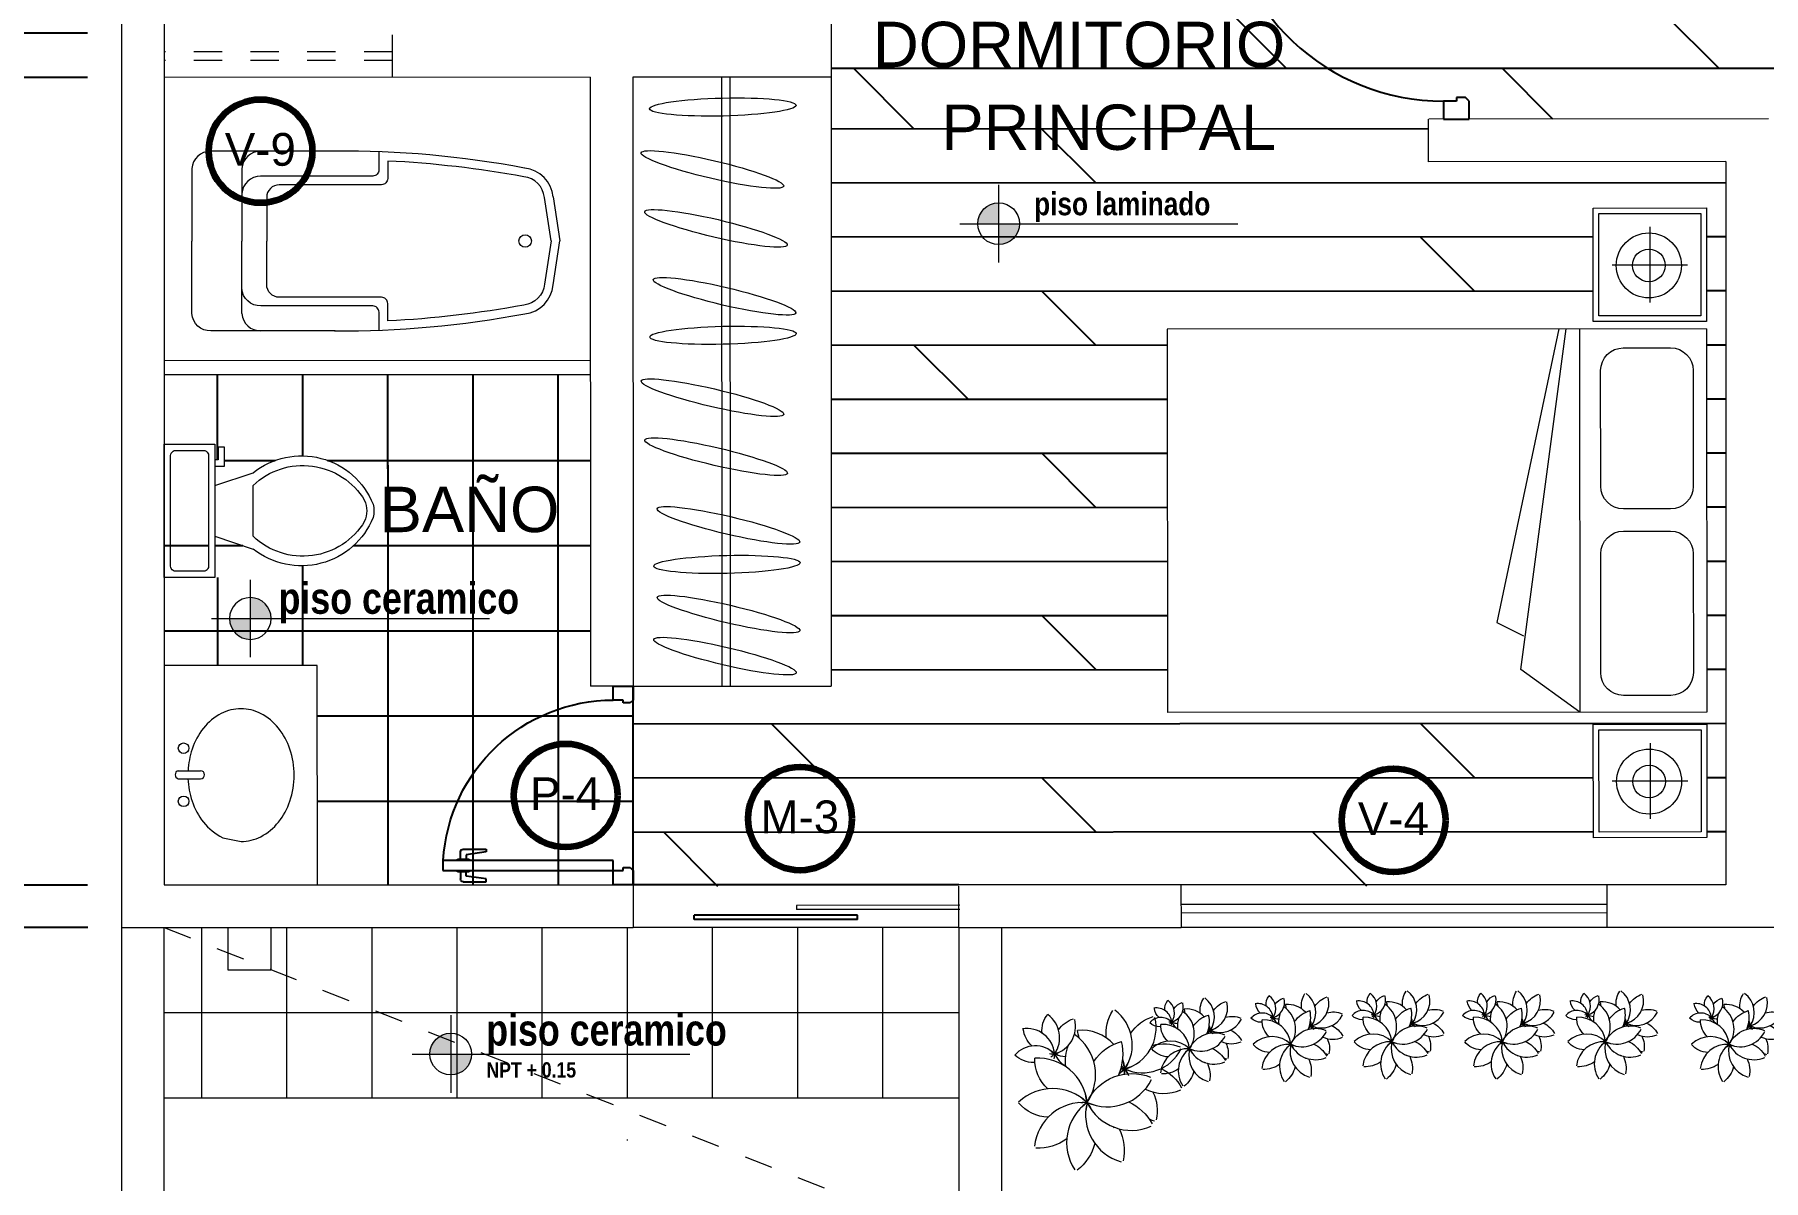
# Model space of a CAD drawing. Header units: millimetres. Extents: x 2204.1 to 2242.3, y 1175.1 to 1221.8.
# Drawn here: x 2210.54 to 2216.63, y 1205.75 to 1209.78 of the extents above; entities that cross this region are included whole.
import ezdxf
from ezdxf.enums import TextEntityAlignment as Align

# ---------------------------------------------------------------- set-up
doc = ezdxf.new("R2010")
doc.units = ezdxf.units.MM
doc.linetypes.add('HIDDEN2', pattern=[0.1875, 0.125, -0.0625])
for name, color, linetype, lineweight in [('01', 1, 'Continuous', 5), ('CLOSETS', 253, 'Continuous', 18), ('DETALLE SANITARIOS', 128, 'Continuous', 13), ('DISTANCIA', 7, 'Continuous', 0), ('mobiliario', 2, 'Continuous', 18), ('MURO ALTO', 6, 'Continuous', 18), ('MURO BAJO', 3, 'Continuous', 18), ('puertas', 2, 'Continuous', 13), ('SANITARIOS', 122, 'Continuous', 18), ('TEXTO', 4, 'Continuous', 5), ('TEXTO DESAGUE', 231, 'Continuous', 20), ('VIDRIOS', 124, 'Continuous', 18)]:
    doc.layers.add(name, color=color, linetype=linetype, lineweight=lineweight)
for name, color, linetype in [('DETALLES PUERTAS', 8, 'Continuous'), ('muros', 1, 'Continuous'), ('Textura LINEAS', 253, 'HIDDEN2')]:
    doc.layers.add(name, color=color, linetype=linetype)
doc.styles.add('ROMAND', font='arial.ttf')
doc.styles.get("Standard").update_dxf_attribs({"font": 'arial.ttf'})
doc.styles.add('technicbold', font='techb___.ttf', dxfattribs={"height": 0.17})
doc.dimstyles.new('ARVIM', dxfattribs={"dimscale": 0.12, "dimtxt": 1, "dimasz": 1.25, "dimexe": 0.8, "dimexo": 1, "dimtad": 2, "dimtih": 1, "dimtoh": 1, "dimzin": 4, "dimdsep": 46, "dimtxsty": 'ROMAND', "dimblk": 'ARCHTICK', "dimcen": 0, "dimdle": 1, "dimclrd": 1, "dimclre": 1, "dimclrt": 251, "dimadec": 0, "dimazin": 0, "dimtfac": 1, "dimtix": 1, "dimtmove": 0, "dimatfit": 3, "dimldrblk": 'ARCHTICK', "dimfxl": 1, "dimarcsym": 0})

# ---------------------------------------------------------------- blocks, each defined once
blk = doc.blocks.new('_ARCHTICK')
at = {"color": 0, "linetype": 'ByBlock', "const_width": 0.15}
blk.add_lwpolyline([(-0.5, -0.5), (0.5, 0.5)], dxfattribs=at)
blk = doc.blocks.new('*D65')
at = {"layer": 'DEFPOINTS', "color": 0, "transparency": 16777216}
for p in [(2210.8453, 1215.8877), (2210.8453, 1200.9575), (2210.9953, 1200.9575)]:
    blk.add_point(p, dxfattribs=at)
at = {"layer": 'muros', "color": 1, "lineweight": -2, "transparency": 16777216}
for p, q in [((2210.8453, 1215.8757), (2210.8453, 1215.9837)), ((2210.9953, 1215.8757), (2210.9953, 1215.9837)), ((2210.8453, 1215.8877), (2210.6953, 1215.8877)), ((2210.9953, 1215.8877), (2210.8453, 1215.8877)), ((2210.9953, 1215.8877), (2211.1453, 1215.8877))]:
    blk.add_line(p, q, dxfattribs=at)
at = {"layer": 'muros', "color": 1, "lineweight": -2, "transparency": 16777216, "xscale": 0.15, "yscale": 0.15, "zscale": 0.15}
blk.add_blockref('_ARCHTICK', (2210.8453, 1215.8877), dxfattribs=at)
at = {"layer": 'muros', "color": 1, "lineweight": -2, "transparency": 16777216, "xscale": 0.15, "yscale": 0.15, "zscale": 0.15, "rotation": 180}
blk.add_blockref('_ARCHTICK', (2210.9953, 1215.8877), dxfattribs=at)
at = {"layer": 'muros', "color": 251, "lineweight": 200, "transparency": 16777216, "insert": (2210.9203, 1216.024), "char_height": 0.12, "attachment_point": 5, "style": 'ROMAND'}
blk.add_mtext('.15', dxfattribs=at)
blk = doc.blocks.new('Nivel')
at = {"layer": '01', "ltscale": 0.8}
h = blk.add_hatch(color=256, dxfattribs=at)
h.paths.add_polyline_path([(0, 0), (0, 0.14, 0.414214), (-0.14, 0)])
h.paths.add_polyline_path([(0, 0), (0, -0.14, 0.414214), (0.14, 0)])
for p, q in [((0, 0.26), (0, -0.26)), ((-0.26, 0), (1.606, 0)), ((0, 0), (0, 0)), ((0, 0), (0, 0))]:
    blk.add_line(p, q, dxfattribs=at)
blk.add_circle((0, 0), 0.14, dxfattribs=at)
blk = doc.blocks.new('Arb-ch-p')
for points in [[(0.1093, 0.201, -0.183994), (0.1252, 0.2694, 0.04513)], [(0.149, 0.1343, 0.438597), (0.1252, 0.2694)], [(0.149, 0.1343, 0.434864), (0.2185, 0.2563)], [(0.165, 0.2162, -0.167274), (0.2177, 0.2531, 0.04513)], [(-0.0693, 0.1251, -0.21109), (-0.0349, 0.2326)], [(0, 0, 0.403598), (-0.0327, 0.2329, -0.04513)], [(0, 0, 0.403598), (0.1247, 0.1994, -0.04513)], [(0.0273, 0.1404, -0.226321), (0.1247, 0.1994)], [(0.2139, 0.1868, -0.226321), (0.2796, 0.1766)], [(-0.1335, 0.0513, -0.167274), (-0.1801, 0.1512, 0.04513)], [(0, 0, 0.403598), (-0.1747, 0.1574, -0.04513)], [(0.149, 0.1343, 0.146284), (0.1131, 0.0905, -0.04513)], [(0.149, 0.1343, -0.043359), (0.1319, 0.1346, 0.04513)], [(0.149, 0.1343, -0.043359), (0.1357, 0.1235, 0.04513)], [(0.149, 0.1343, -0.043359), (0.1361, 0.1455, 0.04513)], [(0.149, 0.1343, 0.100856), (0.146, 0.0949, -0.04513)], [(0.149, 0.1343, -0.043359), (0.1458, 0.1175, 0.04513)], [(0.149, 0.1343, -0.043359), (0.1464, 0.1512, 0.04513)], [(0.149, 0.1343, 0.403598), (0.2796, 0.1766, -0.04513)], [(0.149, 0.1343, -0.043359), (0.1579, 0.1489, 0.04513)], [(0.149, 0.1343, -0.043359), (0.1652, 0.1398, 0.04513)], [(0.149, 0.1343, 0.403598), (0.2763, 0.0828, -0.04513)], [(0.149, 0.1343, -0.043359), (0.1573, 0.1193, 0.04513)], [(0.149, 0.1343, -0.043359), (0.165, 0.1281, 0.04513)], [(0.2325, 0.1328, -0.167274), (0.278, 0.0873, 0.04513)], [(0, 0, 0.414018), (0.2246, 0.0765)], [(0.1111, 0.09, -0.110777), (0.1853, 0.0918, 0.04513)], [(0.2106, -0.0622, 0.233737), (0.2403, 0.0683)], [(0.2154, 0.0587, -0.01296), (0.2403, 0.0683)], [(-0.1352, -0.0465, -0.167274), (-0.2352, 0, 0.04513)], [(0, 0, 0.403598), (-0.235, 0.0083, -0.04513)], [(0, 0, 0.403598), (-0.1853, -0.1447, -0.04513)], [(0, 0, -0.043359), (-0.0293, 0.0005, 0.04513)], [(0, 0, -0.043359), (-0.0228, -0.0185, 0.04513)], [(0, 0, -0.043359), (-0.0221, 0.0192, 0.04513)], [(0, 0, 0.403598), (0.1103, -0.2077, -0.04513)], [(0, 0, -0.043359), (-0.0056, -0.0288, 0.04513)], [(0, 0, -0.043359), (-0.0046, 0.029, 0.04513)], [(0, 0, -0.043359), (0.0151, 0.0251, 0.04513)], [(0, 0, -0.043359), (0.0277, 0.0095, 0.04513)], [(0, 0, -0.043359), (0.0274, -0.0105, 0.04513)], [(0, 0, 0.403598), (-0.049, -0.23, -0.04513)], [(0, 0, -0.403598), (0.1176, -0.2036, 0.04513)], [(0.1323, -0.1118, 0.403598), (0.3273, -0.0485, -0.04513)], [(0.143, -0.0025, -0.172591), (0.2249, -0.087)], [(0.2292, -0.0334, -0.167274), (0.325, -0.0417, 0.04513)], [(-0.0723, -0.1123, -0.001273), (-0.0728, -0.1118, 0.04513)], [(-0.0703, -0.1025, 0.005323), (-0.0727, -0.1046, -0.04513)], [(0.1079, -0.0938, 0.163977), (0.2249, -0.087)], [(0.1323, -0.1118, -0.043359), (0.1124, -0.1279, 0.04513)], [(0.1323, -0.1118, -0.043359), (0.113, -0.095, 0.04513)], [(0.1323, -0.1118, 0.042709), (0.1133, -0.0953, -0.04513)], [(0.1323, -0.1118, 0.030163), (0.1145, -0.111, -0.04513)], [(0.1323, -0.1118, -0.029621), (0.1148, -0.112, 0.04513)], [(0.1323, -0.1118, 0.030874), (0.1178, -0.1229, -0.04513)], [(0.1323, -0.1118, 0.403598), (0.2285, -0.2929, -0.04513)], [(0.1323, -0.1118, -0.043359), (0.1274, -0.1369, 0.04513)], [(0.1323, -0.1118, -0.022933), (0.1296, -0.0985, 0.04513)], [(0.1323, -0.1118, 0.022349), (0.1308, -0.0987, -0.04513)], [(0.1323, -0.1118, -0.023455), (0.1389, -0.0997, 0.04513)], [(0.1323, -0.1118, 0.024355), (0.1401, -0.0998, -0.04513)], [(0.1323, -0.1118, 0.05643), (0.1634, -0.1002, -0.04513)], [(0.1323, -0.1118, -0.043359), (0.1565, -0.1035, 0.04513)], [(0.1323, -0.1118, -0.043359), (0.1561, -0.121, 0.04513)], [(0.1323, -0.1118, -0.043359), (0.1447, -0.1342, 0.04513)], [(0.1323, -0.1118, 0.403598), (0.3224, -0.1887, -0.04513)], [(0.257, -0.114, -0.167274), (0.325, -0.182, 0.04513)], [(-0.0737, -0.1226, -0.167274), (-0.1801, -0.1512, 0.04513)], [(0.0223, -0.1412, -0.167274), (-0.0408, -0.2316, 0.04513)], [(0.0241, -0.1438, 0.007513), (0.0207, -0.1466, -0.04513)], [(-0.0253, -0.2188, 0.033271), (-0.0294, -0.238, -0.04513)], [(0.068, -0.2187, -0.167274), (-0.0248, -0.2437, 0.04513)], [(0.0738, -0.1907, 0.217553), (0.0896, -0.3124, -0.04513)], [(0.1518, -0.235, -0.167274), (0.0967, -0.3138, 0.04513)], [(0.2264, -0.1937, -0.167274), (0.2348, -0.2894, 0.04513)]]:
    blk.add_lwpolyline(points, format="xyb")
blk = doc.blocks.new('*D162')
at = {"layer": 'DEFPOINTS', "color": 0, "transparency": 16777216}
for p in [(2210.8453, 1214.3384), (2210.4063, 1209.7878), (2210.8453, 1209.7878)]:
    blk.add_point(p, dxfattribs=at)
at = {"layer": 'muros', "color": 1, "lineweight": -2, "transparency": 16777216}
for p, q in [((2210.4063, 1214.4584), (2210.4063, 1209.6678)), ((2210.7253, 1214.3384), (2210.3103, 1214.3384)), ((2210.7253, 1209.7878), (2210.3103, 1209.7878))]:
    blk.add_line(p, q, dxfattribs=at)
at = {"layer": 'muros', "color": 1, "lineweight": -2, "transparency": 16777216, "xscale": 0.15, "yscale": 0.15, "zscale": 0.15}
for p, rotation in [((2210.4063, 1214.3384), 90), ((2210.4063, 1209.7878), 270)]:
    blk.add_blockref('_ARCHTICK', p, dxfattribs=dict(at, rotation=rotation))
at = {"layer": 'muros', "color": 251, "lineweight": 200, "transparency": 16777216, "insert": (2210.1726, 1212.0631), "char_height": 0.12, "attachment_point": 5, "style": 'ROMAND'}
blk.add_mtext('4.55', dxfattribs=at)
blk = doc.blocks.new('*D163')
at = {"layer": 'DEFPOINTS', "color": 0, "transparency": 16777216}
for p in [(2210.4063, 1209.7878), (2210.8453, 1209.7878), (2210.8453, 1209.6318)]:
    blk.add_point(p, dxfattribs=at)
at = {"layer": 'muros', "color": 1, "lineweight": -2, "transparency": 16777216}
for p, q in [((2210.4063, 1209.7878), (2210.4063, 1209.9378)), ((2210.7253, 1209.7878), (2210.3103, 1209.7878)), ((2210.4063, 1209.6318), (2210.4063, 1209.7878)), ((2210.7253, 1209.6318), (2210.3103, 1209.6318)), ((2210.4063, 1209.6318), (2210.4063, 1209.4818))]:
    blk.add_line(p, q, dxfattribs=at)
at = {"layer": 'muros', "color": 1, "lineweight": -2, "transparency": 16777216, "xscale": 0.15, "yscale": 0.15, "zscale": 0.15}
for p, rotation in [((2210.4063, 1209.7878), 270), ((2210.4063, 1209.6318), 90)]:
    blk.add_blockref('_ARCHTICK', p, dxfattribs=dict(at, rotation=rotation))
at = {"layer": 'muros', "color": 251, "lineweight": 200, "transparency": 16777216, "insert": (2210.2263, 1209.7098), "char_height": 0.12, "attachment_point": 5, "style": 'ROMAND'}
blk.add_mtext('.16', dxfattribs=at)
blk = doc.blocks.new('*D164')
at = {"layer": 'DEFPOINTS', "color": 0, "transparency": 16777216}
for p in [(2210.8453, 1209.6318), (2210.4063, 1206.638), (2210.8453, 1206.638)]:
    blk.add_point(p, dxfattribs=at)
at = {"layer": 'muros', "color": 1, "lineweight": -2, "transparency": 16777216}
for p, q in [((2210.4063, 1209.7518), (2210.4063, 1206.518)), ((2210.7253, 1209.6318), (2210.3103, 1209.6318)), ((2210.7253, 1206.638), (2210.3103, 1206.638))]:
    blk.add_line(p, q, dxfattribs=at)
at = {"layer": 'muros', "color": 1, "lineweight": -2, "transparency": 16777216, "xscale": 0.15, "yscale": 0.15, "zscale": 0.15}
for p, rotation in [((2210.4063, 1209.6318), 90), ((2210.4063, 1206.638), 270)]:
    blk.add_blockref('_ARCHTICK', p, dxfattribs=dict(at, rotation=rotation))
at = {"layer": 'muros', "color": 251, "lineweight": 200, "transparency": 16777216, "insert": (2210.1743, 1208.1349), "char_height": 0.12, "attachment_point": 5, "style": 'ROMAND'}
blk.add_mtext('2.99', dxfattribs=at)
blk = doc.blocks.new('*D165')
at = {"layer": 'DEFPOINTS', "color": 0, "transparency": 16777216}
for p in [(2210.8464, 1206.6379), (2210.4063, 1202.4379), (2210.8453, 1202.4379)]:
    blk.add_point(p, dxfattribs=at)
at = {"layer": 'muros', "color": 1, "lineweight": -2, "transparency": 16777216}
for p, q in [((2210.4063, 1206.7579), (2210.4063, 1202.3179)), ((2210.7264, 1206.6379), (2210.3103, 1206.6379)), ((2210.7253, 1202.4379), (2210.3103, 1202.4379))]:
    blk.add_line(p, q, dxfattribs=at)
at = {"layer": 'muros', "color": 1, "lineweight": -2, "transparency": 16777216, "xscale": 0.15, "yscale": 0.15, "zscale": 0.15}
for p, rotation in [((2210.4063, 1206.6379), 90), ((2210.4063, 1202.4379), 270)]:
    blk.add_blockref('_ARCHTICK', p, dxfattribs=dict(at, rotation=rotation))
at = {"layer": 'muros', "color": 251, "lineweight": 200, "transparency": 16777216, "insert": (2210.1733, 1204.5379), "char_height": 0.12, "attachment_point": 5, "style": 'ROMAND'}
blk.add_mtext('4.20', dxfattribs=at)
blk = doc.blocks.new('*D186')
at = {"layer": 'DEFPOINTS', "color": 0, "transparency": 16777216}
for p in [(2210.4063, 1206.7874), (2210.8453, 1206.7874), (2210.8464, 1206.6379)]:
    blk.add_point(p, dxfattribs=at)
at = {"layer": 'muros', "color": 1, "lineweight": -2, "transparency": 16777216}
for p, q in [((2210.4063, 1206.7874), (2210.4063, 1206.9374)), ((2210.7253, 1206.7874), (2210.3103, 1206.7874)), ((2210.4063, 1206.6379), (2210.4063, 1206.7874)), ((2210.7264, 1206.6379), (2210.3103, 1206.6379)), ((2210.4063, 1206.6379), (2210.4063, 1206.4879))]:
    blk.add_line(p, q, dxfattribs=at)
at = {"layer": 'muros', "color": 1, "lineweight": -2, "transparency": 16777216, "xscale": 0.15, "yscale": 0.15, "zscale": 0.15}
for p, rotation in [((2210.4063, 1206.7874), 270), ((2210.4063, 1206.6379), 90)]:
    blk.add_blockref('_ARCHTICK', p, dxfattribs=dict(at, rotation=rotation))
at = {"layer": 'muros', "color": 251, "lineweight": 200, "transparency": 16777216, "insert": (2210.2258, 1206.7126), "char_height": 0.12, "attachment_point": 5, "style": 'ROMAND'}
blk.add_mtext('.15', dxfattribs=at)
blk = doc.blocks.new('c')
for p, q in [((521.983, 301.5746), (521.983, 299.6746)), ((523.333, 301.5746), (521.983, 301.5746)), ((523.333, 301.5746), (523.333, 299.6746)), ((522.5405, 301.5273), (522.1222, 301.5273)), ((523.1861, 301.5273), (522.7788, 301.5273)), ((522.0422, 301.4473), (522.0422, 301.2811)), ((522.6205, 301.2811), (522.6205, 301.4473)), ((522.6988, 301.4473), (522.6988, 301.2811)), ((523.2661, 301.2811), (523.2661, 301.4473)), ((522.1222, 301.2011), (522.5405, 301.2011)), ((522.7788, 301.2011), (523.1861, 301.2011)), ((523.333, 301.1269), (521.983, 301.1269)), ((521.983, 301.1269), (522.1334, 300.9193)), ((522.1334, 300.9193), (523.333, 301.0802)), ((523.333, 301.0535), (522.2988, 300.8353)), ((522.2988, 300.8353), (522.2519, 300.9292)), ((523.333, 299.6746), (521.983, 299.6746))]:
    blk.add_line(p, q)
for centre, start, end in [((522.1222, 301.4473), 90, 180), ((522.5405, 301.4473), 360, 90), ((522.7788, 301.4473), 90, 180), ((523.1861, 301.4473), 360, 90), ((522.1222, 301.2811), 180, 270), ((522.5405, 301.2811), 270, 360), ((522.7788, 301.2811), 180, 270), ((523.1861, 301.2811), 270, 360)]:
    blk.add_arc(centre, 0.08, start, end)
blk = doc.blocks.new('MM')
for p, q in [((-75.8009, 644.6385), (-75.8009, 644.905)), ((-75.9342, 644.7717), (-75.6677, 644.7717))]:
    blk.add_line(p, q)
for points in [[(-75.601, 644.9717), (-75.601, 644.5718), (-76.0008, 644.5718), (-76.0008, 644.9717)], [(-75.6209, 644.9517), (-75.6209, 644.5917), (-75.9809, 644.5917), (-75.9809, 644.9517)]]:
    blk.add_lwpolyline(points, close=True)
for radius in [0.1146, 0.0575]:
    blk.add_circle((-75.7984, 644.7682), radius)
blk = doc.blocks.new('A$C7F1D235B')
at = {"layer": 'mobiliario'}
for p in [(76.0008, -643.0717), (77.8188, -643.0717)]:
    blk.add_blockref('MM', p, dxfattribs=at)
at = {"layer": 'mobiliario', "xscale": -1}
blk.add_blockref('c', (523.7588, -299.6746), dxfattribs=at)
blk = doc.blocks.new('T-3-p')
at = {"layer": 'DETALLE SANITARIOS', "color": 52}
for p, q in [((-0.2, 0.29), (-0.2, 0.1)), ((-1.4463, 0.1761), (-1.4735, 0)), ((-1.4463, -0.1761), (-1.4735, 0)), ((-0.2, -0.29), (-0.2, -0.1))]:
    blk.add_line(p, q, dxfattribs=at)
for points in [[(-0.5714, 0.3598, 0.048596), (-1.3326, 0.2913, 0.850864)], [(-0.7494, 0.3569), (-0.7494, 0.2848, 0.414214), (-0.7244, 0.2598), (-0.2759, 0.2598, -0.392422), (-0.2, 0.19), (-0.2, 0)], [(-0.574, 0.3598), (-0.0759, 0.3598, -0.392422), (0, 0.29), (0, 0)], [(-1.4381, 0), (-1.4114, 0.1731, -0.361879), (-1.3292, 0.2565, -0.033785), (-0.7844, 0.3201), (-0.7844, 0.25, 0.414214), (-0.7594, 0.225), (-0.35, 0.225, -0.414214), (-0.3, 0.175), (-0.3, 0)], [(-1.4381, 0), (-1.4114, -0.1731, 0.361879), (-1.3292, -0.2565, 0.033785), (-0.7844, -0.3201), (-0.7844, -0.25, -0.414214), (-0.7594, -0.225), (-0.35, -0.225, 0.414214), (-0.3, -0.175), (-0.3, 0)], [(-0.7494, -0.3569), (-0.7494, -0.2848, -0.414214), (-0.7244, -0.2598), (-0.2759, -0.2598, 0.392422), (-0.2, -0.19), (-0.2, 0)], [(-0.574, -0.3598), (-0.0759, -0.3598, 0.392422), (0, -0.29), (0, 0)]]:
    blk.add_lwpolyline(points, format="xyb", dxfattribs=at)
blk.add_circle((-1.3344, 0), 0.025, dxfattribs=at)
for centre, radius, start, end in [((-0.2756, 0.284), 0.0758, 4.50141, 90.20598), ((-1.3203, 0.1654), 0.1265, 95.60501, 175.18144), ((-1.3203, -0.1654), 0.1265, 184.81856, 264.39499), ((-0.6002, 3.5816), 3.9416, 259.29109, 270.41961), ((-0.2756, -0.284), 0.0758, 269.79402, 355.49859)]:
    blk.add_arc(centre, radius, start, end, dxfattribs=at)
blk = doc.blocks.new('p7')
at = {"layer": 'DETALLES PUERTAS', "color": 0, "linetype": 'ByBlock'}
for p, q in [((0.6139, 0.035), (0.6139, 0.635)), ((0.6139, 0.635), (0.6489, 0.635)), ((0.6489, 0.635), (0.6489, 0.035)), ((0.6089, 0.5732), (0.5839, 0.5732)), ((0.6089, 0.5832), (0.6089, 0.5432)), ((0.6139, 0.5832), (0.6089, 0.5832)), ((0.6539, 0.5832), (0.6489, 0.5832)), ((0.6539, 0.5432), (0.6539, 0.5832)), ((0.6539, 0.5732), (0.6789, 0.5732)), ((0.5739, 0.5632), (0.5739, 0.4832)), ((0.5839, 0.4832), (0.5939, 0.5532)), ((0.5939, 0.5532), (0.6089, 0.5532)), ((0.6089, 0.5432), (0.6139, 0.5432)), ((0.6489, 0.5432), (0.6539, 0.5432)), ((0.6689, 0.5532), (0.6539, 0.5532)), ((0.6789, 0.4832), (0.6689, 0.5532)), ((0.6889, 0.5632), (0.6889, 0.4832)), ((0.5739, 0.4832), (0.5839, 0.4832)), ((0.6889, 0.4832), (0.6789, 0.4832)), ((0.0489, 0.035), (0, 0.035)), ((0, 0.035), (0, -0.035)), ((0.0489, 0), (0.0489, 0.035)), ((0.0589, 0), (0.0489, 0)), ((0.0589, -0.025), (0.0589, 0)), ((0.6489, 0.035), (0.6139, 0.035)), ((0.6389, 0), (0.6389, -0.025)), ((0.6489, 0), (0.6389, 0)), ((0.6489, 0.035), (0.6489, 0)), ((0.7, 0.035), (0.6489, 0.035)), ((0.7, -0.035), (0.7, 0.035)), ((0, -0.035), (0.0489, -0.035)), ((0.0489, -0.035), (0.0589, -0.025)), ((0.6389, -0.025), (0.6489, -0.035)), ((0.6489, -0.035), (0.7, -0.035))]:
    blk.add_line(p, q, dxfattribs=at)
for centre, radius, start, end in [((0.6489, 0.035), 0.6, 93.3442, 180), ((0.5839, 0.5632), 0.01, 90, 180), ((0.6789, 0.5632), 0.01, 0, 90)]:
    blk.add_arc(centre, radius, start, end, dxfattribs=at)
blk = doc.blocks.new('WES')
at = {"layer": 'DETALLE SANITARIOS', "color": 2}
for p, q in [((-2.2835, -74.7943), (-2.2835, -74.7046)), ((-2.7203, -74.8503), (-2.6755, -74.8503)), ((-2.7203, -74.8727), (-2.7203, -74.8503)), ((-2.6755, -74.8503), (-2.6755, -74.8391)), ((-2.6531, -74.8391), (-2.6531, -74.8727)), ((-2.5859, -74.8391), (-2.6307, -74.9735)), ((-2.4067, -74.8391), (-2.3619, -74.9735)), ((-2.6531, -74.8727), (-2.7203, -74.8727)), ((-2.4067, -74.9735), (-2.5859, -74.9735))]:
    blk.add_line(p, q, dxfattribs=at)
blk.add_lwpolyline([(-2.2611, -74.8391), (-2.2611, -74.6598), (-2.7315, -74.6598), (-2.7315, -74.8391)], close=True, dxfattribs=at)
for points in [[(-2.7091, -74.7046), (-2.7091, -74.7943)], [(-2.3059, -74.6822), (-2.6867, -74.6822)], [(-2.6867, -74.8167), (-2.3059, -74.8167)]]:
    blk.add_lwpolyline(points, dxfattribs=at)
for centre, radius, start, end in [((-2.6895, -74.7018), 0.0198, 81.8699, 188.1301), ((-2.3031, -74.7018), 0.0198, 351.8699, 98.1301), ((-2.6895, -74.7971), 0.0198, 171.8699, 278.1301), ((-2.3031, -74.7971), 0.0198, 261.8699, 8.1301), ((-2.4175, -75.1433), 0.2726, 141.46911, 247.97143), ((-2.4022, -75.1486), 0.2538, 136.36773, 238.94682), ((-2.5751, -75.1433), 0.2726, 292.02843, 38.53071), ((-2.5904, -75.1486), 0.2538, 301.05301, 43.63209), ((-2.4963, -75.2843), 0.0896, 245.73182, 294.26817), ((-2.4963, -75.3095), 0.0896, 254.86053, 285.13947)]:
    blk.add_arc(centre, radius, start, end, dxfattribs=at)

msp = doc.modelspace()

# ---------------------------------------------------------------- linework, layer by layer
at = {"layer": 'CLOSETS', "color": 251}
for p, q in [((2212.9607, 1207.4881), (2212.9596, 1209.6328)), ((2212.9907, 1207.4881), (2212.9896, 1209.6328)), ((2213.3453, 1209.633), (2213.3453, 1207.4883)), ((2212.6472, 1207.4879), (2213.3453, 1207.4883))]:
    msp.add_line(p, q, dxfattribs=at)
at = {"layer": 'CLOSETS'}
for p, q in [((2211.1265, 1206.6379), (2211.1265, 1206.0384)), ((2211.4265, 1206.6379), (2211.4265, 1206.0384)), ((2211.7265, 1206.6379), (2211.7265, 1206.0384)), ((2212.0265, 1206.6379), (2212.0265, 1206.0384)), ((2212.3265, 1206.6379), (2212.3265, 1206.0384)), ((2212.6265, 1206.6379), (2212.6265, 1206.0384)), ((2213.7953, 1206.6379), (2212.6476, 1206.6379)), ((2212.9265, 1206.6379), (2212.9265, 1206.0384)), ((2213.2265, 1206.6379), (2213.2265, 1206.0384)), ((2213.5265, 1206.6379), (2213.5265, 1206.0384)), ((2210.9953, 1206.3384), (2213.7953, 1206.3384)), ((2210.9953, 1206.0384), (2213.7953, 1206.0384)), ((2212.6265, 1205.891), (2212.6265, 1205.8884))]:
    msp.add_line(p, q, dxfattribs=at)
for centre in [(2212.9636, 1209.528), (2212.964, 1208.724), (2212.9781, 1207.917)]:
    msp.add_ellipse(centre, major_axis=(0.2579, 0.0061), ratio=0.122679, start_param=3.141593, end_param=9.424778, dxfattribs=at)
for centre in [(2212.9269, 1209.3081), (2212.9395, 1209.1005), (2212.9696, 1208.8615), (2212.9273, 1208.5042), (2212.9399, 1208.2966), (2212.9837, 1208.0545), (2212.9838, 1207.7423), (2212.9714, 1207.594)]:
    msp.add_ellipse(centre, major_axis=(-0.2511, 0.0588), ratio=0.122679, dxfattribs=at)
at = {"layer": 'mobiliario'}
for p, q in [((2212.4967, 1208.635), (2210.9953, 1208.6342)), ((2212.4967, 1208.585), (2210.9953, 1208.5842))]:
    msp.add_line(p, q, dxfattribs=at)
at = {"layer": 'MURO ALTO'}
for p, q in [((2210.8453, 1214.4885), (2210.8453, 1206.7874)), ((2210.8453, 1214.4884), (2210.8453, 1206.7874)), ((2210.9953, 1214.3385), (2210.9953, 1206.7879)), ((2210.8453, 1212.3388), (2210.8453, 1206.6379)), ((2213.346, 1210.5357), (2213.3453, 1209.633)), ((2211.7997, 1209.6322), (2211.7996, 1209.7822)), ((2212.4962, 1209.6326), (2210.9953, 1209.6318)), ((2212.4962, 1209.6326), (2212.4972, 1207.4878)), ((2213.3453, 1209.633), (2212.6462, 1209.6326)), ((2212.6462, 1209.6326), (2212.6477, 1207.4835)), ((2215.4485, 1209.4853), (2215.4484, 1209.3353)), ((2216.6468, 1209.4859), (2215.4508, 1209.4853)), ((2216.4981, 1209.4858), (2216.4981, 1209.4858)), ((2216.4968, 1209.3358), (2215.4484, 1209.3353)), ((2216.4968, 1209.3358), (2216.4968, 1206.7879)), ((2212.6472, 1207.4879), (2212.4972, 1207.4878)), ((2210.9953, 1206.7879), (2212.6476, 1206.7879)), ((2212.6477, 1206.7879), (2212.6476, 1206.6379)), ((2214.5776, 1206.7879), (2213.7953, 1206.7879)), ((2214.5776, 1206.7879), (2214.5777, 1206.6379)), ((2216.4968, 1206.7879), (2216.0777, 1206.7879)), ((2216.0777, 1206.7879), (2216.0777, 1206.6379)), ((2213.7953, 1206.6385), (2213.7953, 1206.7838)), ((2210.8453, 1206.6379), (2212.6476, 1206.6379)), ((2210.9953, 1206.6379), (2210.9953, 1206.6379)), ((2213.7953, 1206.6379), (2214.5777, 1206.6379)), ((2217.0677, 1206.6379), (2216.0777, 1206.6379))]:
    msp.add_line(p, q, dxfattribs=at)
at = {"layer": 'MURO BAJO'}
for p, q in [((2210.8453, 1206.6379), (2210.8453, 1202.4379)), ((2210.9953, 1204.6134), (2210.9953, 1206.6379)), ((2213.7953, 1206.6385), (2213.7953, 1204.6134)), ((2213.9453, 1206.6383), (2213.9453, 1202.438))]:
    msp.add_line(p, q, dxfattribs=at)
at = {"layer": 'muros'}
for p, q in [((2213.4379, 1206.6815), (2212.8628, 1206.6812)), ((2212.8628, 1206.6662), (2212.8628, 1206.6812)), ((2213.4379, 1206.6665), (2212.8628, 1206.6662)), ((2213.4379, 1206.6665), (2213.4379, 1206.6815))]:
    msp.add_line(p, q, dxfattribs=at)
at = {"layer": 'muros', "lineweight": 200}
for centre in [(2211.3349, 1209.3726), (2212.4102, 1207.1032), (2213.2356, 1207.0218), (2215.3265, 1207.0155)]:
    msp.add_circle(centre, 0.1824, dxfattribs=at)
at = {"layer": 'SANITARIOS'}
for p, q in [((2211.5351, 1206.7876), (2211.5346, 1207.5614)), ((2211.0452, 1207.1901), (2211.1238, 1207.1901)), ((2211.0452, 1207.1621), (2211.1238, 1207.1621))]:
    msp.add_line(p, q, dxfattribs=at)
msp.add_lwpolyline([(2211.5346, 1207.5614), (2210.9953, 1207.5614)], dxfattribs=at)
msp.add_lwpolyline([(2211.0794, 1207.1621, 0.06917), (2211.094, 1207.0832, 0.088923), (2211.1339, 1207.0096, 0.104957), (2211.2016, 1206.9541), (2211.2662, 1206.9411, 0.120011), (2211.3355, 1206.958, 0.104957), (2211.3984, 1207.0096, 0.088923), (2211.4383, 1207.0833, 0.080167), (2211.4531, 1207.1749, 0.080167), (2211.4383, 1207.2665, 0.088923), (2211.3983, 1207.3401, 0.104957), (2211.3354, 1207.3917, 0.120011), (2211.2661, 1207.4086, 0.120011), (2211.1968, 1207.3917, 0.104957), (2211.1339, 1207.3401, 0.088923), (2211.0939, 1207.2664, 0.066951), (2211.0796, 1207.1901, 0.066951)], format="xyb", dxfattribs=at)
for centre in [(2211.0639, 1207.2696), (2211.064, 1207.0826)]:
    msp.add_circle(centre, 0.0187, dxfattribs=at)
for centre, radius, start, end in [((2211.0484, 1207.1761), 0.0144, 102.70208, 257.31553), ((2211.1238, 1207.1761), 0.014, 270.0088, 90.0088)]:
    msp.add_arc(centre, radius, start, end, dxfattribs=at)
at = {"layer": 'TEXTO DESAGUE', "color": 10, "lineweight": 20}
msp.add_lwpolyline([(2211.221, 1206.6379), (2211.371, 1206.6379), (2211.371, 1206.4879), (2211.221, 1206.4879), (2211.221, 1206.6379)], dxfattribs=at)
at = {"layer": 'Textura LINEAS', "linetype": 'ByBlock'}
for p, q in [((2214.9479, 1209.6645), (2214.7574, 1209.855)), ((2216.4719, 1209.6645), (2216.2814, 1209.855)), ((2213.3462, 1209.6645), (2222.7703, 1209.6645)), ((2213.6381, 1209.4503), (2213.4239, 1209.6645)), ((2215.8879, 1209.4855), (2215.7087, 1209.6645)), ((2215.4485, 1209.4512), (2213.3463, 1209.4501)), ((2214.2783, 1209.2597), (2214.0877, 1209.4501)), ((2216.4968, 1209.2612), (2213.3464, 1209.2596)), ((2216.0294, 1209.0705), (2213.3464, 1209.0691)), ((2215.612, 1208.8794), (2215.4214, 1209.0698)), ((2216.4968, 1209.0707), (2216.4292, 1209.0707)), ((2216.0295, 1208.88), (2213.3465, 1208.8786)), ((2214.2786, 1208.6882), (2214.088, 1208.8786)), ((2216.4967, 1208.8802), (2216.4293, 1208.8802)), ((2214.5294, 1208.6887), (2213.3466, 1208.6881)), ((2213.8285, 1208.4979), (2213.6381, 1208.6883)), ((2216.4968, 1208.6897), (2216.4294, 1208.6897)), ((2211.1825, 1208.5843), (2211.1826, 1208.2849)), ((2211.4825, 1208.5845), (2211.4827, 1208.2994)), ((2211.7825, 1208.5846), (2211.7827, 1208.2537)), ((2212.0825, 1208.5848), (2212.0828, 1207.9834)), ((2212.3825, 1208.5849), (2212.3828, 1207.9835)), ((2214.5295, 1208.4982), (2213.3467, 1208.4976)), ((2216.4985, 1208.4992), (2216.4295, 1208.4992)), ((2214.5296, 1208.3077), (2213.3468, 1208.3071)), ((2214.2789, 1208.1167), (2214.0883, 1208.3071)), ((2216.4986, 1208.3087), (2216.4296, 1208.3087)), ((2211.2081, 1208.2835), (2211.3868, 1208.2835)), ((2211.5706, 1208.2835), (2212.4968, 1208.2835)), ((2211.7829, 1208.2664), (2211.7834, 1206.7879)), ((2214.5297, 1208.1172), (2213.3469, 1208.1166)), ((2216.4987, 1208.1182), (2216.4297, 1208.1182)), ((2210.9953, 1207.9833), (2211.1521, 1207.9833)), ((2211.1745, 1207.9833), (2211.2728, 1207.9833)), ((2211.6627, 1207.9834), (2212.497, 1207.9835)), ((2212.0828, 1207.9834), (2212.0834, 1206.7879)), ((2212.2198, 1207.9834), (2212.3177, 1207.9835)), ((2212.3828, 1207.9835), (2212.3834, 1206.7879)), ((2211.4829, 1207.912), (2211.4831, 1207.5614)), ((2214.5298, 1207.9267), (2213.347, 1207.9261)), ((2216.4988, 1207.9277), (2216.4298, 1207.9277)), ((2211.1829, 1207.8705), (2211.1831, 1207.5614)), ((2214.5299, 1207.7362), (2213.3471, 1207.7356)), ((2214.2791, 1207.5452), (2214.0885, 1207.7356)), ((2216.4989, 1207.7372), (2216.4299, 1207.7372)), ((2210.9953, 1207.6833), (2212.4971, 1207.6835)), ((2214.53, 1207.5457), (2213.3472, 1207.5451)), ((2216.499, 1207.5467), (2216.43, 1207.5467)), ((2212.6477, 1206.7879), (2212.6477, 1207.4879)), ((2211.5347, 1207.3833), (2212.6478, 1207.3835)), ((2216.499, 1207.3562), (2212.6478, 1207.3543)), ((2213.3268, 1207.1642), (2213.1362, 1207.3546)), ((2215.6128, 1207.1653), (2215.4222, 1207.3557)), ((2216.0304, 1207.1655), (2212.6479, 1207.1638)), ((2214.2794, 1206.9742), (2214.0888, 1207.1646)), ((2216.4991, 1207.1657), (2216.4302, 1207.1657)), ((2211.5349, 1207.0833), (2212.6474, 1207.0835)), ((2216.0305, 1206.975), (2212.648, 1206.9733)), ((2212.946, 1206.783), (2212.7554, 1206.9734)), ((2215.232, 1206.7841), (2215.0414, 1206.9746)), ((2216.4992, 1206.9752), (2216.4303, 1206.9752)), ((2213.7953, 1206.7879), (2212.6476, 1206.7879))]:
    msp.add_line(p, q, dxfattribs=at)
at = {"layer": 'VIDRIOS', "linetype": 'HIDDEN2', "ltscale": 0.7}
for p, q in [((2211.7996, 1209.7222), (2210.9953, 1209.7222)), ((2211.7996, 1209.6922), (2210.9953, 1209.6922)), ((2210.9953, 1206.6379), (2221.6453, 1202.4379))]:
    msp.add_line(p, q, dxfattribs=at)
at = {"layer": 'VIDRIOS'}
for p, q in [((2216.0777, 1206.7879), (2214.5776, 1206.7879)), ((2213.798, 1206.7163), (2213.2228, 1206.716)), ((2213.2228, 1206.716), (2213.2228, 1206.701)), ((2213.798, 1206.7013), (2213.2228, 1206.701)), ((2214.5776, 1206.7202), (2216.0777, 1206.7209)), ((2214.5776, 1206.6902), (2216.0778, 1206.6909)), ((2216.0777, 1206.6379), (2214.5777, 1206.6379))]:
    msp.add_line(p, q, dxfattribs=at)

# ---------------------------------------------------------------- block references
at = {"layer": '01', "xscale": 0.5247559576633212, "yscale": 0.5247559576633212, "zscale": 0.8073168571284746}
for p in [(2213.9353, 1209.117), (2212.0051, 1206.1924)]:
    msp.add_blockref('Nivel', p, dxfattribs=at)
at = {"layer": '01', "xscale": -0.5247559576633212, "yscale": 0.5247559576633212, "zscale": 0.8073168571284746, "rotation": 180}
msp.add_blockref('Nivel', (2211.2991, 1207.7265), dxfattribs=at)
at = {"layer": 'CLOSETS', "color": 251}
for p, xscale, yscale, zscale, rotation in [((2214.9647, 1206.2267), 0.5653969477402442, 0.5653969477402442, 0.5653969477402442, 81.73414390060292), ((2215.3207, 1206.2358), 0.5653969477402442, 0.5653969477402442, 0.5653969477402442, 81.73414390060292), ((2215.71, 1206.2358), 0.5653969477402442, 0.5653969477402442, 0.5653969477402442, 81.73414390060292), ((2216.0734, 1206.2358), 0.5653969477402442, 0.5653969477402442, 0.5653969477402442, 81.73414390060292), ((2216.5093, 1206.2267), 0.5653969477402442, 0.5653969477402442, 0.5653969477402442, 81.73414390060292), ((2214.2468, 1206.0218), 1.025466432182478, 1.025466432182478, 1.025466432182478, 81.73414389889676), ((2214.6079, 1206.211), 0.5653969477402442, 0.5653969477402442, 0.5653969477402442, 81.73414390060292)]:
    msp.add_blockref('Arb-ch-p', p, dxfattribs=dict(at, xscale=xscale, yscale=yscale, zscale=zscale, rotation=rotation))
at = {"layer": 'DISTANCIA', "lineweight": 0, "rotation": 270.0288105570626}
msp.add_blockref('A$C7F1D235B', (2214.5292, 1209.1716), dxfattribs=at)
at = {"layer": 'mobiliario', "xscale": 0.8801353164017198, "yscale": 0.8801353164017198, "zscale": 0.8801353164017198, "rotation": 180.0288105570638}
msp.add_blockref('T-3-p', (2211.0927, 1209.0558), dxfattribs=at)
at = {"layer": 'puertas', "xscale": 1.290855251117454, "yscale": 1.290855251117454, "zscale": 1.290855251117454, "rotation": 90.02976203417653}
msp.add_blockref('p7', (2215.5482, 1209.4853), dxfattribs=at)
at = {"layer": 'puertas', "extrusion": (0, 0, -1), "zscale": -1, "rotation": 270.0112008452805}
msp.add_blockref('p7', (-2212.6127, 1207.4879), dxfattribs=at)
at = {"layer": 'SANITARIOS', "xscale": -1, "rotation": 89.99999999999595}
msp.add_blockref('WES', (2136.3354, 1205.6094), dxfattribs=at)

# ---------------------------------------------------------------- texts
for s, p in [('DORMITORIO ', (2214.2498, 1209.6684)), ('PRINCIPAL', (2214.3233, 1209.3769))]:
    msp.add_text(s, height=0.16).set_placement(p, align=Align.CENTER)
msp.add_text('BAÑO', height=0.16, rotation=0.02881).set_placement((2212.0712, 1208.0307), align=Align.CENTER)
at = {"layer": 'muros', "lineweight": 200}
for s, p in [('V-9', (2211.3342, 1209.3212)), ('V-4', (2215.3259, 1206.9641))]:
    msp.add_text(s, height=0.11516, dxfattribs=at).set_placement(p, align=Align.CENTER)
for s, p in [('P-4', (2212.4095, 1207.0518)), ('M-3', (2213.2349, 1206.9704))]:
    msp.add_text(s, height=0.11516, rotation=0, dxfattribs=at).set_placement(p, align=Align.CENTER)
at = {"layer": 'TEXTO', "color": 3, "style": 'technicbold'}
for s, height, p in [('piso laminado ', 0.080593, (2214.0602, 1209.1468)), ('piso ceramico ', 0.11, (2211.3985, 1207.7431)), ('piso ceramico ', 0.11, (2212.1301, 1206.2223)), ('NPT + 0.15', 0.05416, (2212.131, 1206.1095))]:
    msp.add_text(s, height=height, dxfattribs=at).set_placement(p)

# ---------------------------------------------------------------- dimensions: what is measured, and where the dimension line sits
at = {"layer": 'muros', "lineweight": 200}
dim = msp.add_linear_dim(base=(2210.8453, 1215.8877), p1=(2210.9953, 1200.9575), p2=(2210.8453, 1200.9575), dimstyle='ARVIM', override={"dimfxl": 0.1, "dimfxlon": 1}, dxfattribs=at)
dim.commit()
dim.dimension.update_dxf_attribs({"geometry": '*D65', "text_midpoint": (2210.9203, 1216.024)})
for base, p1, p2, picture, middle in [((2210.4063, 1209.7878), (2210.8453, 1214.3384), (2210.8453, 1209.7878), '*D162', (2210.1726, 1212.0631)), ((2210.4063, 1209.7878), (2210.8453, 1209.6318), (2210.8453, 1209.7878), '*D163', (2210.2263, 1209.7098)), ((2210.4063, 1206.638), (2210.8453, 1209.6318), (2210.8453, 1206.638), '*D164', (2210.1743, 1208.1349)), ((2210.4063, 1206.7874), (2210.8464, 1206.6379), (2210.8453, 1206.7874), '*D186', (2210.2258, 1206.7126)), ((2210.4063, 1202.4379), (2210.8464, 1206.6379), (2210.8453, 1202.4379), '*D165', (2210.1733, 1204.5379))]:
    dim = msp.add_linear_dim(base=base, p1=p1, p2=p2, angle=90, dimstyle='ARVIM', dxfattribs=at)
    dim.commit()
    dim.dimension.update_dxf_attribs({"geometry": picture, "text_midpoint": middle})

doc.saveas('drawing.dxf')
